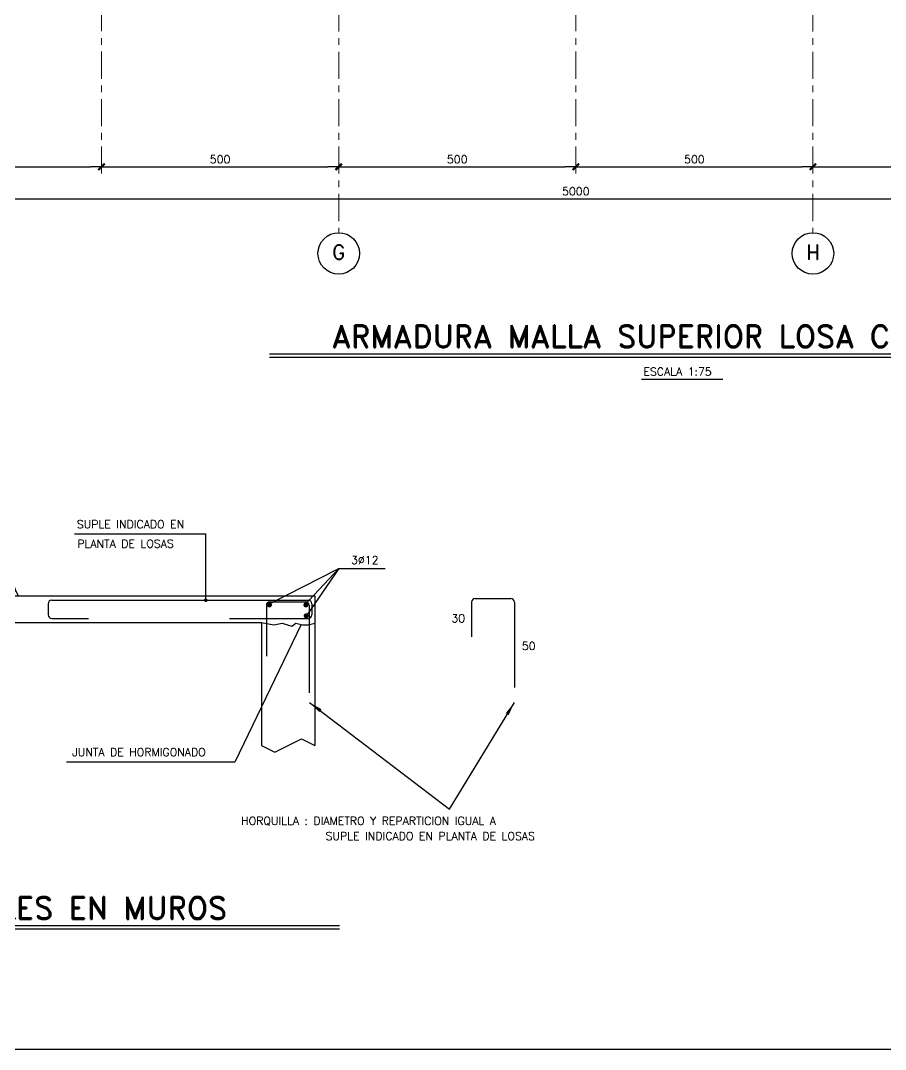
# Model space of a CAD drawing. Extents: x -4 to 6083, y -4 to 8618.
# Drawn here: x 1820 to 3643, y 0 to 2169 of the extents above; entities that cross this region are included whole.
import ezdxf
from ezdxf.enums import TextEntityAlignment as Align
from ezdxf.xclip import XClip

# ---------------------------------------------------------------- set-up
doc = ezdxf.new("R2010")
doc.units = 0
doc.header["$LTSCALE"] = 45
doc.header["$MEASUREMENT"] = 0
doc.header["$XCLIPFRAME"] = 0
doc.linetypes.add('2017_67-103$0$Grid Line', pattern=[2.2225, 1.27, -0.3175, 0.3175, -0.3175])
doc.layers.get('0').update_dxf_attribs({"linetype": 'CONTINUOUS'})
for name, color, linetype in [('2017_67-103$0$RLA-COTAS', 2, 'CONTINUOUS'), ('fe', 7, 'CONTINUOUS'), ('RLA-CORTES', 5, 'CONTINUOUS'), ('RLA-FORMATO', 7, 'CONTINUOUS'), ('RLA-TEXTOS2', 6, 'CONTINUOUS')]:
    doc.layers.add(name, color=color, linetype=linetype)
doc.layers.add('2017_67-103$0$RLE-EJE', color=3, linetype='CONTINUOUS', lineweight=25)
doc.layers.add('2017_67-103$0$RLE-EJES', color=1, linetype='2017_67-103$0$Grid Line', lineweight=9)
doc.styles.add('2017_67-103$0$ROMAND', font='romand', dxfattribs={"height": 31.5})
doc.styles.add('2017_67-103$0$ROMANS', font='ROMANS.shx', dxfattribs={"height": 16.875})
doc.styles.add('ARM1', font='SIMPLEX', dxfattribs={"oblique": 15, "height": 10})
doc.styles.add('ROMANS', font='ROMANS.shx', dxfattribs={"height": 16.875})
doc.styles.add('SIETE50', font='ROMAND.SHX', dxfattribs={"height": 31.5})
doc.dimstyles.new('2017_67-103$0$ING-75', dxfattribs={"dimscale": 75, "dimtxt": 0.27, "dimasz": 0.3, "dimexe": 0, "dimexo": 0, "dimgap": 0.1, "dimtad": 1, "dimdec": 1, "dimzin": 12, "dimdsep": 46, "dimtxsty": '2017_67-103$0$ROMANS', "dimblk": '2017_67-103$0$TICK1', "dimblk1": '2017_67-103$0$TICK1', "dimblk2": '2017_67-103$0$TICK1', "dimcen": 0.09, "dimclrd": 2, "dimclre": 1, "dimclrt": 3, "dimadec": 0, "dimazin": 0, "dimtfac": 1, "dimtdec": 0, "dimtix": 1, "dimtmove": 2, "dimatfit": 3, "dimldrblk": '2017_67-103$0$TICK1', "dimfxl": 0, "dimfxlon": 1, "dimtolj": 1, "dimtzin": 0, "dimarcsym": 0})
doc.dimstyles.new('ING50', dxfattribs={"dimscale": 50, "dimtxt": 0.27, "dimasz": 0.3, "dimexe": 0.3, "dimexo": 1, "dimgap": 0.1, "dimtad": 1, "dimdec": 1, "dimzin": 12, "dimdsep": 46, "dimtxsty": 'ROMANS', "dimblk1": 'TICK1', "dimblk2": 'TICK1', "dimsah": 1, "dimcen": 0.09, "dimse1": 1, "dimse2": 1, "dimclrd": 2, "dimclre": 1, "dimclrt": 3, "dimadec": 0, "dimazin": 0, "dimtfac": 1, "dimtdec": 1, "dimtix": 1, "dimtmove": 2, "dimatfit": 3, "dimldrblk": 'TICK1', "dimfxl": 1, "dimtolj": 1, "dimtzin": 12, "dimarcsym": 0})

# ---------------------------------------------------------------- blocks, each defined once
blk = doc.blocks.new('TICK1')
at = {"color": 2}
for points in [[(0, 0), (-1, 0)], [(0, 0), (1, 0)]]:
    blk.add_lwpolyline(points, dxfattribs=at)
at = {"color": 2, "const_width": 0.2}
blk.add_lwpolyline([(-0.3, -0.3), (0.3, 0.3)], dxfattribs=at)
blk = doc.blocks.new('*D10')
at = {"layer": 'RLA-CORTES', "color": 2, "lineweight": -2, "transparency": 16777216}
blk.add_line((3581.2, 1252.3), (3581.2, 1315.6), dxfattribs=at)
at = {"layer": 'RLA-CORTES', "color": 2, "lineweight": -2, "transparency": 16777216, "xscale": 15, "yscale": 15, "zscale": 15}
for p, rotation in [((3581.2, 1330.6), 90), ((3581.2, 1237.3), 270)]:
    blk.add_blockref('TICK1', p, dxfattribs=dict(at, rotation=rotation))
at = {"layer": 'RLA-CORTES', "color": 3, "transparency": 16777216, "insert": (3569.4, 1289.2), "char_height": 11.25, "attachment_point": 5, "rotation": 90, "style": 'ROMANS'}
blk.add_mtext('\\A1;50', dxfattribs=at)
blk = doc.blocks.new('2017_67-103$0$TICK1')
at = {"color": 2}
for points in [[(0, 0), (-1, 0)], [(0, 0), (1, 0)]]:
    blk.add_lwpolyline(points, dxfattribs=at)
at = {"color": 2, "const_width": 0.2}
blk.add_lwpolyline([(-0.3, -0.3), (0.3, 0.3)], dxfattribs=at)
blk = doc.blocks.new('*D48')
at = {"layer": '2017_67-103$0$RLA-COTAS', "color": 2, "lineweight": -2, "transparency": 16777216}
blk.add_line((1512.8, 3906), (1967.8, 3906), dxfattribs=at)
at = {"layer": '2017_67-103$0$RLA-COTAS', "color": 2, "lineweight": -2, "transparency": 16777216, "xscale": 22.5, "yscale": 22.5, "zscale": 22.5, "rotation": 180}
blk.add_blockref('2017_67-103$0$TICK1', (1490.3, 3906), dxfattribs=at)
at = {"layer": '2017_67-103$0$RLA-COTAS', "color": 2, "lineweight": -2, "transparency": 16777216, "xscale": 22.5, "yscale": 22.5, "zscale": 22.5}
blk.add_blockref('2017_67-103$0$TICK1', (1990.3, 3906), dxfattribs=at)
at = {"layer": '2017_67-103$0$RLA-COTAS', "color": 3, "transparency": 16777216, "insert": (1740.3, 3921.9), "char_height": 16.88, "attachment_point": 5, "style": '2017_67-103$0$ROMANS'}
blk.add_mtext('\\A1;500', dxfattribs=at)
blk = doc.blocks.new('*D49')
at = {"layer": '2017_67-103$0$RLA-COTAS', "color": 2, "lineweight": -2, "transparency": 16777216}
blk.add_line((2012.8, 3906), (2467.8, 3906), dxfattribs=at)
at = {"layer": '2017_67-103$0$RLA-COTAS', "color": 2, "lineweight": -2, "transparency": 16777216, "xscale": 22.5, "yscale": 22.5, "zscale": 22.5, "rotation": 180}
blk.add_blockref('2017_67-103$0$TICK1', (1990.3, 3906), dxfattribs=at)
at = {"layer": '2017_67-103$0$RLA-COTAS', "color": 2, "lineweight": -2, "transparency": 16777216, "xscale": 22.5, "yscale": 22.5, "zscale": 22.5}
blk.add_blockref('2017_67-103$0$TICK1', (2490.3, 3906), dxfattribs=at)
at = {"layer": '2017_67-103$0$RLA-COTAS', "color": 3, "transparency": 16777216, "insert": (2240.3, 3921.9), "char_height": 16.88, "attachment_point": 5, "style": '2017_67-103$0$ROMANS'}
blk.add_mtext('\\A1;500', dxfattribs=at)
blk = doc.blocks.new('*D50')
at = {"layer": '2017_67-103$0$RLA-COTAS', "color": 2, "lineweight": -2, "transparency": 16777216}
blk.add_line((2512.8, 3906), (2967.8, 3906), dxfattribs=at)
at = {"layer": '2017_67-103$0$RLA-COTAS', "color": 2, "lineweight": -2, "transparency": 16777216, "xscale": 22.5, "yscale": 22.5, "zscale": 22.5, "rotation": 180}
blk.add_blockref('2017_67-103$0$TICK1', (2490.3, 3906), dxfattribs=at)
at = {"layer": '2017_67-103$0$RLA-COTAS', "color": 2, "lineweight": -2, "transparency": 16777216, "xscale": 22.5, "yscale": 22.5, "zscale": 22.5}
blk.add_blockref('2017_67-103$0$TICK1', (2990.3, 3906), dxfattribs=at)
at = {"layer": '2017_67-103$0$RLA-COTAS', "color": 3, "transparency": 16777216, "insert": (2740.3, 3921.9), "char_height": 16.88, "attachment_point": 5, "style": '2017_67-103$0$ROMANS'}
blk.add_mtext('\\A1;500', dxfattribs=at)
blk = doc.blocks.new('*D51')
at = {"layer": '2017_67-103$0$RLA-COTAS', "color": 2, "lineweight": -2, "transparency": 16777216}
blk.add_line((3012.8, 3906), (3467.8, 3906), dxfattribs=at)
at = {"layer": '2017_67-103$0$RLA-COTAS', "color": 2, "lineweight": -2, "transparency": 16777216, "xscale": 22.5, "yscale": 22.5, "zscale": 22.5, "rotation": 180}
blk.add_blockref('2017_67-103$0$TICK1', (2990.3, 3906), dxfattribs=at)
at = {"layer": '2017_67-103$0$RLA-COTAS', "color": 2, "lineweight": -2, "transparency": 16777216, "xscale": 22.5, "yscale": 22.5, "zscale": 22.5}
blk.add_blockref('2017_67-103$0$TICK1', (3490.3, 3906), dxfattribs=at)
at = {"layer": '2017_67-103$0$RLA-COTAS', "color": 3, "transparency": 16777216, "insert": (3240.3, 3921.9), "char_height": 16.88, "attachment_point": 5, "style": '2017_67-103$0$ROMANS'}
blk.add_mtext('\\A1;500', dxfattribs=at)
blk = doc.blocks.new('*D52')
at = {"layer": '2017_67-103$0$RLA-COTAS', "color": 2, "lineweight": -2, "transparency": 16777216}
blk.add_line((3512.8, 3906), (3967.8, 3906), dxfattribs=at)
at = {"layer": '2017_67-103$0$RLA-COTAS', "color": 2, "lineweight": -2, "transparency": 16777216, "xscale": 22.5, "yscale": 22.5, "zscale": 22.5, "rotation": 180}
blk.add_blockref('2017_67-103$0$TICK1', (3490.3, 3906), dxfattribs=at)
at = {"layer": '2017_67-103$0$RLA-COTAS', "color": 2, "lineweight": -2, "transparency": 16777216, "xscale": 22.5, "yscale": 22.5, "zscale": 22.5}
blk.add_blockref('2017_67-103$0$TICK1', (3990.3, 3906), dxfattribs=at)
at = {"layer": '2017_67-103$0$RLA-COTAS', "color": 3, "transparency": 16777216, "insert": (3740.3, 3921.9), "char_height": 16.88, "attachment_point": 5, "style": '2017_67-103$0$ROMANS'}
blk.add_mtext('\\A1;500', dxfattribs=at)
blk = doc.blocks.new('*D65')
at = {"layer": '2017_67-103$0$RLA-COTAS', "color": 2, "lineweight": -2, "transparency": 16777216}
blk.add_line((512.8, 3838.5), (5467.8, 3838.5), dxfattribs=at)
at = {"layer": '2017_67-103$0$RLA-COTAS', "color": 2, "lineweight": -2, "transparency": 16777216, "xscale": 22.5, "yscale": 22.5, "zscale": 22.5, "rotation": 180}
blk.add_blockref('2017_67-103$0$TICK1', (490.3, 3838.5), dxfattribs=at)
at = {"layer": '2017_67-103$0$RLA-COTAS', "color": 2, "lineweight": -2, "transparency": 16777216, "xscale": 22.5, "yscale": 22.5, "zscale": 22.5}
blk.add_blockref('2017_67-103$0$TICK1', (5490.3, 3838.5), dxfattribs=at)
at = {"layer": '2017_67-103$0$RLA-COTAS', "color": 3, "transparency": 16777216, "insert": (2990.3, 3854.4), "char_height": 16.88, "attachment_point": 5, "style": '2017_67-103$0$ROMANS'}
blk.add_mtext('\\A1;5000', dxfattribs=at)
blk = doc.blocks.new('det-3')
at = {"layer": 'RLA-CORTES'}
for p, q in [((-285.61, 320.62), (-285.61, 179.27)), ((-210.61, 320.62), (-210.61, -30.88)), ((-695.5, 179.27), (-285.61, 179.27)), ((14.75, 179.27), (499.64, 179.27)), ((499.64, 179.27), (499.64, -30.88)), ((-695.5, 141.77), (-285.61, 141.77)), ((-285.61, 141.77), (-285.61, -30.88)), ((14.75, 141.77), (424.64, 141.77)), ((424.64, 141.77), (424.64, -30.88))]:
    blk.add_line(p, q, dxfattribs=at)
at = {"layer": 'RLA-CORTES', "color": 2}
for p, q in [((-285.61, 320.62), (-266.86, 311.24)), ((-266.86, 311.24), (-229.36, 329.99)), ((-229.36, 329.99), (-210.61, 320.62)), ((-278.11, 272.51), (-278.11, 152.77)), ((-695.5, 179.27), (-700.19, 169.9)), ((14.75, 179.27), (10.06, 169.9)), ((-700.19, 169.9), (-690.82, 151.15)), ((-585.61, 168.27), (-585.61, 152.77)), ((-580.61, 173.27), (-219.99, 173.27)), ((-278.11, 171.5), (-278.11, 153.43)), ((-214.99, 168.27), (-214.99, 152.77)), ((10.06, 169.9), (19.43, 151.15)), ((124.64, 168.27), (124.64, 152.77)), ((129.64, 173.27), (490.26, 173.27)), ((431.37, 166.13), (431.37, 94.41)), ((436.37, 171.13), (486.37, 171.13)), ((491.37, 166.13), (491.37, 42.9)), ((495.26, 168.27), (495.26, 152.77)), ((-690.82, 151.15), (-695.5, 141.77)), ((-580.61, 147.77), (-528.95, 147.77)), ((-273.11, 147.77), (-219.99, 147.77)), ((19.43, 151.15), (14.75, 141.77)), ((129.64, 147.77), (181.3, 147.77)), ((379.64, 147.77), (490.26, 147.77)), ((-266.86, -40.25), (-229.36, -21.5)), ((-229.36, -21.5), (-210.61, -30.88)), ((443.39, -40.25), (480.89, -21.5)), ((480.89, -21.5), (499.64, -30.88)), ((-285.61, -30.88), (-266.86, -40.25)), ((424.64, -30.88), (443.39, -40.25))]:
    blk.add_line(p, q, dxfattribs=at)
at = {"layer": 'RLA-CORTES', "color": 1}
for p, q in [((-210.61, 275.67), (-84.75, 275.67)), ((-648.15, 266.39), (-463.87, 266.39)), ((-463.87, 173.27), (-463.87, 266.39)), ((-307.29, 272.51), (-357.61, 272.51)), ((161.92, 266.39), (346.2, 266.39)), ((346.2, 173.27), (346.2, 266.39)), ((-721.61, 253.47), (-664.39, 253.47)), ((-664.39, 253.47), (-627.65, 179.27)), ((-11.36, 253.47), (45.86, 253.47)), ((45.86, 253.47), (82.6, 179.27)), ((-225.72, 165.7), (-177.12, 218.01)), ((-177.12, 218.01), (-222.16, 152.47)), ((-177.12, 218.01), (-112.09, 218.01)), ((434.66, 167.8), (533.13, 218.01)), ((484.53, 165.7), (533.13, 218.01)), ((533.13, 218.01), (488.09, 152.47)), ((533.13, 218.01), (598.17, 218.01)), ((-229.75, 139.3), (-323.35, -54.43)), ((480.5, 139.3), (386.9, -54.43)), ((492.14, 29.65), (688.75, -120.32)), ((688.75, -120.32), (779.97, 29.65)), ((-323.35, -54.43), (-559.62, -54.43)), ((386.9, -54.43), (150.63, -54.43))]:
    blk.add_line(p, q, dxfattribs=at)
at = {"layer": 'RLA-CORTES', "color": 7}
for p, q in [((724.97, 175.67), (774.97, 175.67)), ((719.97, 170.67), (719.97, 121.68)), ((779.97, 170.67), (779.97, 50.67))]:
    blk.add_line(p, q, dxfattribs=at)
at = {"layer": 'RLA-CORTES', "color": 6}
for p, q in [((-533.93, -283.77), (534.19, -283.77)), ((-533.93, -288.77), (534.19, -288.77))]:
    blk.add_line(p, q, dxfattribs=at)
at = {"layer": 'RLA-CORTES', "color": 3}
blk.add_line((-75.1, -316.94), (46.89, -316.94), dxfattribs=at)
at = {"layer": 'RLA-CORTES', "color": 2}
for points in [[(-210.61, 275.67, 0, 5, 0), (-191.4, 275.39, 5, 5, 0)], [(-627.65, 179.27, 0, 5, 0), (-636.11, 196.52, 5, 5, 0)], [(82.6, 179.27, 0, 5, 0), (74.14, 196.52, 5, 5, 0)], [(492.14, 29.65, 0, 5, 0), (507.41, 18, 5, 5, 0)], [(779.97, 29.65, 0, 5, 0), (769.99, 13.23, 5, 5, 0)]]:
    blk.add_lwpolyline(points, format="xyseb", dxfattribs=at)
at = {"layer": 'RLA-CORTES', "color": 3, "const_width": 2.5}
for points in [[(-465.12, 173.27, 1), (-462.62, 173.27, 1)], [(344.95, 173.27, 1), (347.45, 173.27, 1)]]:
    blk.add_lwpolyline(points, format="xyb", close=True, dxfattribs=at)
at = {"layer": 'RLA-CORTES', "color": 2, "const_width": 3.5}
for points in [[(-225.03, 168.17, 1), (-221.53, 168.17, 1)], [(433.97, 166.63, 1), (437.47, 166.63, 1)], [(485.22, 166.63, 1), (488.72, 166.63, 1)], [(-225.03, 152.87, 1), (-221.53, 152.87, 1)], [(485.6, 151.33, 1), (489.1, 151.33, 1)]]:
    blk.add_lwpolyline(points, format="xyb", close=True, dxfattribs=at)
at = {"layer": 'RLA-CORTES', "color": 1}
for points in [[(-285.61, 141.77), (-268.17, 138.91), (-256.65, 140.83), (-243.2, 136.99), (-237.43, 140.83), (-227.83, 138.91), (-220.14, 138.91), (-210.61, 140.83)], [(424.64, 141.77), (442.08, 138.91), (453.61, 140.83), (467.05, 136.99), (472.82, 140.83), (482.42, 138.91), (490.11, 138.91), (499.64, 140.83)]]:
    blk.add_lwpolyline(points, dxfattribs=at)
at = {"layer": 'RLA-CORTES', "color": 7}
for centre, start, end in [((724.97, 170.67), 90, 180), ((774.97, 170.67), 0, 90)]:
    blk.add_arc(centre, 5, start, end, dxfattribs=at)
at = {"layer": 'RLA-CORTES', "color": 2}
for centre, start, end in [((-580.61, 168.27), 90, 180), ((-219.99, 168.27), 0, 90), ((129.64, 168.27), 90, 180), ((436.37, 166.13), 90, 180), ((486.37, 166.13), 0, 90), ((490.26, 168.27), 0, 90), ((-580.61, 152.77), 180, 270), ((-273.11, 152.77), 180, 270), ((-219.99, 152.77), 270, 0), ((129.64, 152.77), 180, 270), ((490.26, 152.77), 270, 0)]:
    blk.add_arc(centre, 5, start, end, dxfattribs=at)
at = {"layer": 'RLA-CORTES', "color": 9}
for s, style, p in [('MURO', 'ARM1', (-150.04, 280.53)), ('SUPLE INDICADO EN', 'ARM1', (-645.05, 274.4)), ('SUPLE INDICADO EN', 'ARM1', (165.02, 274.4)), ('LOSA', 'ARM1', (-716.17, 258.8)), ('LOSA', 'ARM1', (-5.92, 258.8)), ('PLANTA DE LOSAS', 'ARM1', (-644.32, 247.09)), ('PLANTA DE LOSAS', 'ARM1', (165.74, 247.09)), ('2%%C12', 'ARM1', (-159.74, 224.13)), ('3%%C12', 'ARM1', (550.52, 224.13)), ('30', 'ARM1', (691.46, 142.14)), ('50', 'ARM1', (790.64, 103.31)), ('JUNTA DE HORMIGONADO', 'ARM1', (-551.66, -45.92)), ('JUNTA DE HORMIGONADO', 'ARM1', (158.6, -45.92)), ('HORQUILLA : DIAMETRO Y REPARTICION IGUAL A', 'ARM1', (395.88, -142.45)), ('SUPLE INDICADO EN PLANTA DE LOSAS', 'ARM1', (514.7, -163.85)), ('ESCALA 1:20', 'ROMANS', (-67.95, -311.56))]:
    blk.add_text(s, height=11.25, dxfattribs=dict(at, style=style)).set_placement(p)
at = {"layer": 'RLA-CORTES', "color": 6, "style": 'SIETE50'}
blk.add_text('DETALLE ALTERNATIVO SUPLES EN MUROS', height=31.5, dxfattribs=at).set_placement((-520.03, -275.21))
at = {"layer": 'RLA-CORTES', "color": 2}
dim = blk.add_linear_dim(base=(-347.91, 272.51), p1=(-358.92, 179.27), p2=(-358.92, 272.51), angle=90, text='50', dimstyle='ING50', dxfattribs=at)
dim.commit()
dim.dimension.update_dxf_attribs({"geometry": '*D10', "text_midpoint": (-359.71, 231.13), "dimtype": 160, "insert": (-3929.13, -1058.04)})
blk = doc.blocks.new('2017_67-103')
at = {"layer": '2017_67-103$0$RLE-EJE'}
for centre in [(2490.33, 3723.41), (3490.33, 3723.41)]:
    blk.add_circle(centre, 43.75, dxfattribs=at)
at = {"layer": '2017_67-103$0$RLE-EJES'}
for p, q in [((2490.33, 6849.16), (2490.33, 3767.16)), ((3490.33, 6849.16), (3490.33, 3767.16)), ((1990.33, 6749.18), (1990.33, 3879.18)), ((2990.33, 6749.18), (2990.33, 3889.18))]:
    blk.add_line(p, q, dxfattribs=at)
at = {"layer": '2017_67-103$0$RLE-EJE', "color": 5, "char_height": 31.25, "width": 1, "attachment_point": 2, "line_spacing_factor": 0.941778, "style": '2017_67-103$0$ROMAND'}
for s, insert in [('G', (2490.34, 3741.73)), ('H', (3490.34, 3741.73))]:
    blk.add_mtext(s, dxfattribs=dict(at, insert=insert))
at = {"layer": '2017_67-103$0$RLA-COTAS'}
for base, p1, p2, picture, middle in [((1990.33, 3905.98), (1490.33, 3913.48), (1990.33, 3913.48), '*D48', (1740.33, 3921.91)), ((2490.33, 3905.98), (1990.33, 3913.48), (2490.33, 3913.48), '*D49', (2240.33, 3921.91)), ((2990.33, 3905.98), (2490.33, 3913.48), (2990.33, 3913.48), '*D50', (2740.33, 3921.91)), ((3490.33, 3905.98), (2990.33, 3913.48), (3490.33, 3913.48), '*D51', (3240.33, 3921.91)), ((3990.33, 3905.98), (3490.33, 3913.48), (3990.33, 3913.48), '*D52', (3740.33, 3921.91)), ((5490.33, 3838.48), (490.33, 3845.98), (5490.33, 3845.98), '*D65', (2990.33, 3854.41))]:
    dim = blk.add_linear_dim(base=base, p1=p1, p2=p2, dimstyle='2017_67-103$0$ING-75', override={"dimexe": 0, "dimexo": 0, "dimdec": 1, "dimfxl": 0, "dimfxlon": 1}, dxfattribs=at)
    dim.commit()
    dim.dimension.update_dxf_attribs({"geometry": picture, "text_midpoint": middle})

msp = doc.modelspace()

# ---------------------------------------------------------------- linework, layer by layer
at = {"layer": 'RLA-FORMATO', "color": 6, "linetype": 'Continuous'}
msp.add_line((6082.5, 0), (0, 0), dxfattribs=at)
at = {"layer": 'RLA-TEXTOS2', "color": 6}
for p, q in [((2344.38, 1466.83), (4206.53, 1466.83)), ((2344.38, 1459.33), (4206.53, 1459.33))]:
    msp.add_line(p, q, dxfattribs=at)
at = {"layer": 'RLA-TEXTOS2', "color": 3}
msp.add_line((3128.97, 1413.18), (3300.12, 1413.18), dxfattribs=at)

# ---------------------------------------------------------------- block references
ref = msp.add_blockref('2017_67-103', (0, -2045.12))
XClip(ref).set_block_clipping_path([(27.5284145056, 3630.3209667757), (6081.5958250529, 6958.7972642945)])
at = {"layer": 'fe', "xscale": 1.5, "yscale": 1.5, "zscale": 1.5}
msp.add_blockref('det-3', (1690.75, 687.2), dxfattribs=at)

# ---------------------------------------------------------------- texts
at = {"layer": 'RLA-TEXTOS2', "color": 6, "style": 'SIETE50'}
msp.add_text('ARMADURA MALLA SUPERIOR LOSA CIELO 4° PISO', height=47.25, dxfattribs=at).set_placement((3268.81, 1479.7), align=Align.CENTER)
at = {"layer": 'RLA-TEXTOS2', "color": 3, "style": 'ROMANS'}
msp.add_text('ESCALA 1:75', height=16.875, dxfattribs=at).set_placement((3132.87, 1420.61))

doc.saveas('drawing.dxf')
